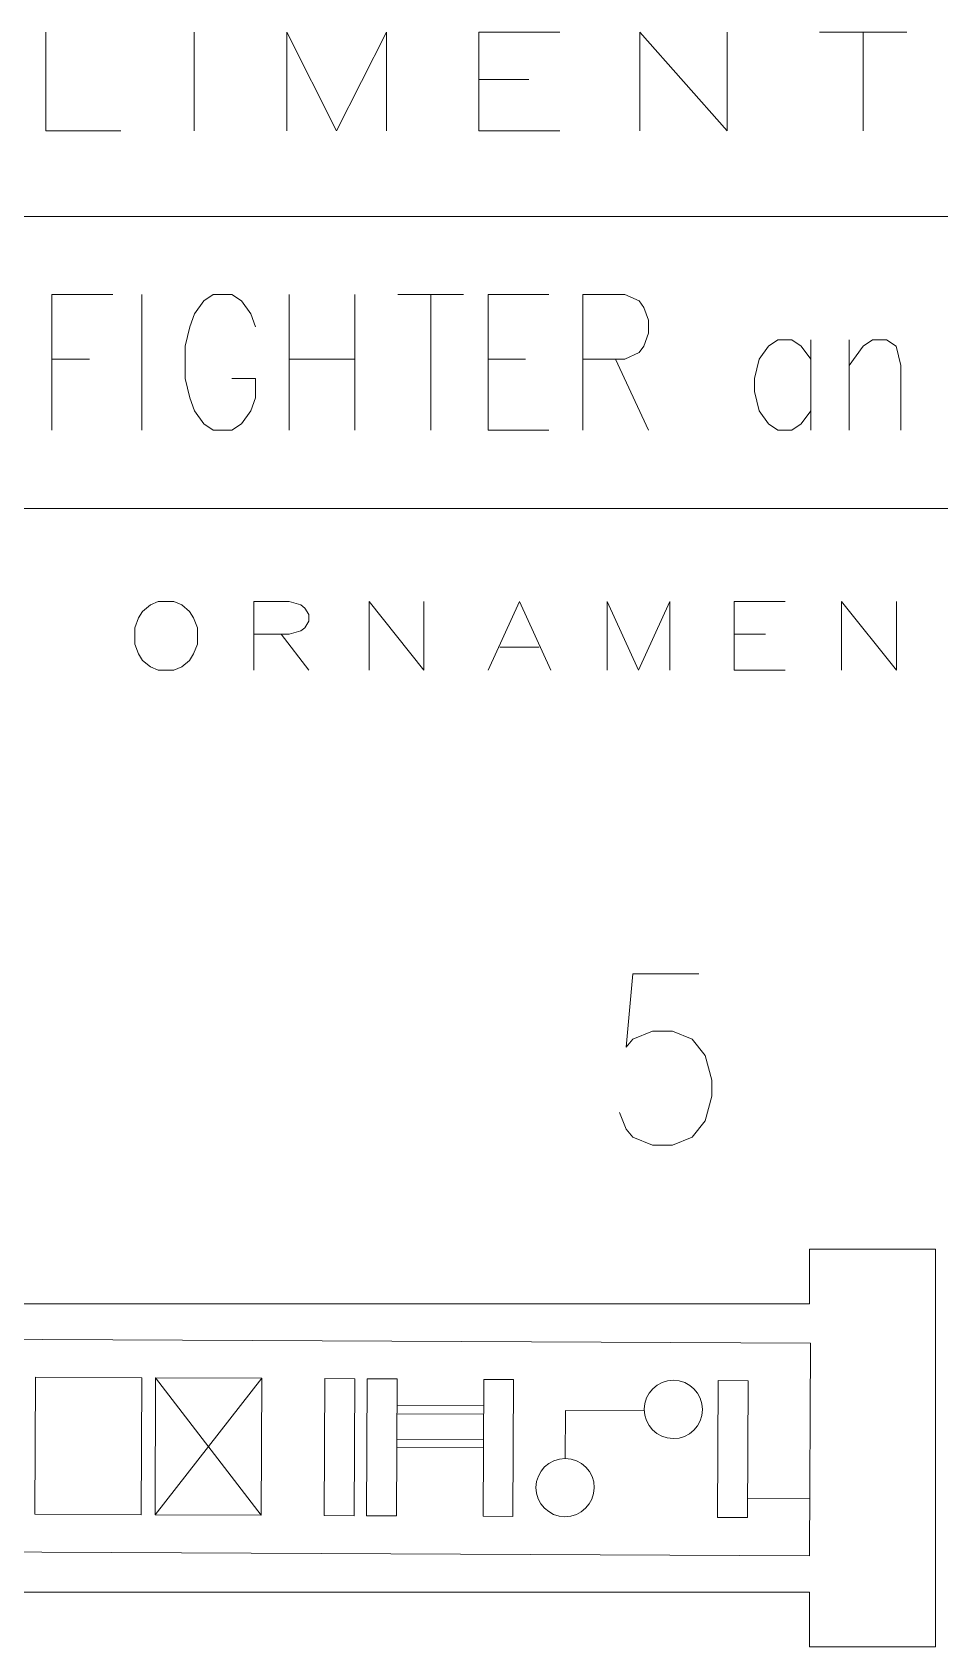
# Model space of a CAD drawing. Header units: millimetres. Extents: x -178 to 174, y -133 to 130.
# Drawn here: x -75.7 to -20.7, y -132.9 to -35.1 of the extents above; entities that cross this region are included whole.
import ezdxf

# ---------------------------------------------------------------- set-up
doc = ezdxf.new("R2010")
doc.units = ezdxf.units.MM
doc.header["$MEASUREMENT"] = 0
doc.layers.add('Layer 1', color=7, linetype='Continuous')

msp = doc.modelspace()

# ---------------------------------------------------------------- linework, layer by layer
at = {"layer": 'Layer 1', "color": 1, "lineweight": 9}
for points, knots in [([(-74.848, -35.132), (-74.848, -35.132), (-74.848, -41.1068), (-74.848, -41.1068), (-74.848, -41.1068), (-74.848, -41.1068), (-70.3177, -41.1068), (-70.3177, -41.1068)], [0, 0, 0, 0, 0.3333333, 0.3333333, 0.3333333, 0.3333333, 1, 1, 1, 1]), ([(-60.2644, -41.1068), (-60.2644, -41.1068), (-60.2644, -35.132), (-60.2644, -35.132), (-60.2644, -35.132), (-60.2644, -35.132), (-57.2418, -41.1068), (-57.2418, -41.1068), (-57.2418, -41.1068), (-57.2418, -41.1068), (-54.2263, -35.132), (-54.2263, -35.132), (-54.2263, -35.132), (-54.2263, -35.132), (-54.2263, -41.1068), (-54.2263, -41.1068)], [0, 0, 0, 0, 0.2, 0.2, 0.2, 0.2, 0.4, 0.4, 0.4, 0.4, 0.6, 0.6, 0.6, 0.6, 1, 1, 1, 1]), ([(-48.6298, -41.1068), (-48.6298, -41.1068), (-48.6298, -35.132), (-48.6298, -35.132), (-48.6298, -35.132), (-48.6298, -35.132), (-43.7244, -35.132), (-43.7244, -35.132)], [0, 0, 0, 0, 0.3333333, 0.3333333, 0.3333333, 0.3333333, 1, 1, 1, 1]), ([(-38.8853, -41.1068), (-38.8853, -41.1068), (-38.8853, -35.132), (-38.8853, -35.132), (-38.8853, -35.132), (-38.8853, -35.132), (-33.5976, -41.1068), (-33.5976, -41.1068), (-33.5976, -41.1068), (-33.5976, -41.1068), (-33.5976, -35.132), (-33.5976, -35.132)], [0, 0, 0, 0, 0.25, 0.25, 0.25, 0.25, 0.5, 0.5, 0.5, 0.5, 1, 1, 1, 1]), ([(-68.043, -69.5987), (-68.043, -69.5987), (-68.5175, -69.7966), (-68.5175, -69.7966), (-68.5175, -69.7966), (-68.5175, -69.7966), (-68.992, -70.1923), (-68.992, -70.1923), (-68.992, -70.1923), (-68.992, -70.1923), (-69.2293, -70.5881), (-69.2293, -70.5881), (-69.2293, -70.5881), (-69.2293, -70.5881), (-69.4665, -71.1817), (-69.4665, -71.1817), (-69.4665, -71.1817), (-69.4665, -71.1817), (-69.4665, -72.171), (-69.4665, -72.171), (-69.4665, -72.171), (-69.4665, -72.171), (-69.2293, -72.7646), (-69.2293, -72.7646), (-69.2293, -72.7646), (-69.2293, -72.7646), (-68.992, -73.1604), (-68.992, -73.1604), (-68.992, -73.1604), (-68.992, -73.1604), (-68.5175, -73.5561), (-68.5175, -73.5561), (-68.5175, -73.5561), (-68.5175, -73.5561), (-68.043, -73.754), (-68.043, -73.754), (-68.043, -73.754), (-68.043, -73.754), (-67.0939, -73.754), (-67.0939, -73.754), (-67.0939, -73.754), (-67.0939, -73.754), (-66.6194, -73.5561), (-66.6194, -73.5561), (-66.6194, -73.5561), (-66.6194, -73.5561), (-66.1449, -73.1604), (-66.1449, -73.1604), (-66.1449, -73.1604), (-66.1449, -73.1604), (-65.9076, -72.7646), (-65.9076, -72.7646), (-65.9076, -72.7646), (-65.9076, -72.7646), (-65.6703, -72.171), (-65.6703, -72.171), (-65.6703, -72.171), (-65.6703, -72.171), (-65.6703, -71.1817), (-65.6703, -71.1817), (-65.6703, -71.1817), (-65.6703, -71.1817), (-65.9076, -70.5881), (-65.9076, -70.5881), (-65.9076, -70.5881), (-65.9076, -70.5881), (-66.1449, -70.1923), (-66.1449, -70.1923), (-66.1449, -70.1923), (-66.1449, -70.1923), (-66.6194, -69.7966), (-66.6194, -69.7966), (-66.6194, -69.7966), (-66.6194, -69.7966), (-67.0939, -69.5987), (-67.0939, -69.5987), (-67.0939, -69.5987), (-67.0939, -69.5987), (-68.043, -69.5987), (-68.043, -69.5987)], [0, 0, 0, 0, 0.047619, 0.047619, 0.047619, 0.047619, 0.0952381, 0.0952381, 0.0952381, 0.0952381, 0.1428571, 0.1428571, 0.1428571, 0.1428571, 0.1904762, 0.1904762, 0.1904762, 0.1904762, 0.2380952, 0.2380952, 0.2380952, 0.2380952, 0.2857143, 0.2857143, 0.2857143, 0.2857143, 0.3333333, 0.3333333, 0.3333333, 0.3333333, 0.3809524, 0.3809524, 0.3809524, 0.3809524, 0.4285714, 0.4285714, 0.4285714, 0.4285714, 0.4761905, 0.4761905, 0.4761905, 0.4761905, 0.5238095, 0.5238095, 0.5238095, 0.5238095, 0.5714286, 0.5714286, 0.5714286, 0.5714286, 0.6190476, 0.6190476, 0.6190476, 0.6190476, 0.6666667, 0.6666667, 0.6666667, 0.6666667, 0.7142857, 0.7142857, 0.7142857, 0.7142857, 0.7619048, 0.7619048, 0.7619048, 0.7619048, 0.8095238, 0.8095238, 0.8095238, 0.8095238, 0.8571429, 0.8571429, 0.8571429, 0.8571429, 0.9047619, 0.9047619, 0.9047619, 0.9047619, 1, 1, 1, 1]), ([(-62.2538, -73.754), (-62.2538, -73.754), (-62.2538, -69.5987), (-62.2538, -69.5987), (-62.2538, -69.5987), (-62.2538, -69.5987), (-60.1184, -69.5987), (-60.1184, -69.5987), (-60.1184, -69.5987), (-60.1184, -69.5987), (-59.4066, -69.7966), (-59.4066, -69.7966), (-59.4066, -69.7966), (-59.4066, -69.7966), (-59.1694, -69.9945), (-59.1694, -69.9945), (-59.1694, -69.9945), (-59.1694, -69.9945), (-58.9321, -70.3902), (-58.9321, -70.3902), (-58.9321, -70.3902), (-58.9321, -70.3902), (-58.9321, -70.7859), (-58.9321, -70.7859), (-58.9321, -70.7859), (-58.9321, -70.7859), (-59.1694, -71.1817), (-59.1694, -71.1817), (-59.1694, -71.1817), (-59.1694, -71.1817), (-59.4066, -71.3796), (-59.4066, -71.3796), (-59.4066, -71.3796), (-59.4066, -71.3796), (-60.1184, -71.5774), (-60.1184, -71.5774), (-60.1184, -71.5774), (-60.1184, -71.5774), (-62.2538, -71.5774), (-62.2538, -71.5774)], [0, 0, 0, 0, 0.0909091, 0.0909091, 0.0909091, 0.0909091, 0.1818182, 0.1818182, 0.1818182, 0.1818182, 0.2727273, 0.2727273, 0.2727273, 0.2727273, 0.3636364, 0.3636364, 0.3636364, 0.3636364, 0.4545455, 0.4545455, 0.4545455, 0.4545455, 0.5454545, 0.5454545, 0.5454545, 0.5454545, 0.6363636, 0.6363636, 0.6363636, 0.6363636, 0.7272727, 0.7272727, 0.7272727, 0.7272727, 0.8181818, 0.8181818, 0.8181818, 0.8181818, 1, 1, 1, 1]), ([(-55.2782, -73.754), (-55.2782, -73.754), (-55.2782, -69.5987), (-55.2782, -69.5987), (-55.2782, -69.5987), (-55.2782, -69.5987), (-51.9565, -73.754), (-51.9565, -73.754), (-51.9565, -73.754), (-51.9565, -73.754), (-51.9565, -69.5987), (-51.9565, -69.5987)], [0, 0, 0, 0, 0.25, 0.25, 0.25, 0.25, 0.5, 0.5, 0.5, 0.5, 1, 1, 1, 1]), ([(-48.0654, -73.754), (-48.0654, -73.754), (-46.1673, -69.5987), (-46.1673, -69.5987), (-46.1673, -69.5987), (-46.1673, -69.5987), (-44.2692, -73.754), (-44.2692, -73.754)], [0, 0, 0, 0, 0.3333333, 0.3333333, 0.3333333, 0.3333333, 1, 1, 1, 1]), ([(-40.8526, -73.754), (-40.8526, -73.754), (-40.8526, -69.5987), (-40.8526, -69.5987), (-40.8526, -69.5987), (-40.8526, -69.5987), (-38.9545, -73.754), (-38.9545, -73.754), (-38.9545, -73.754), (-38.9545, -73.754), (-37.0564, -69.5987), (-37.0564, -69.5987), (-37.0564, -69.5987), (-37.0564, -69.5987), (-37.0564, -73.754), (-37.0564, -73.754)], [0, 0, 0, 0, 0.2, 0.2, 0.2, 0.2, 0.4, 0.4, 0.4, 0.4, 0.6, 0.6, 0.6, 0.6, 1, 1, 1, 1]), ([(-33.1653, -73.754), (-33.1653, -73.754), (-33.1653, -69.5987), (-33.1653, -69.5987), (-33.1653, -69.5987), (-33.1653, -69.5987), (-30.0809, -69.5987), (-30.0809, -69.5987)], [0, 0, 0, 0, 0.3333333, 0.3333333, 0.3333333, 0.3333333, 1, 1, 1, 1]), ([(-26.6643, -73.754), (-26.6643, -73.754), (-26.6643, -69.5987), (-26.6643, -69.5987), (-26.6643, -69.5987), (-26.6643, -69.5987), (-23.3426, -73.754), (-23.3426, -73.754), (-23.3426, -73.754), (-23.3426, -73.754), (-23.3426, -69.5987), (-23.3426, -69.5987)], [0, 0, 0, 0, 0.25, 0.25, 0.25, 0.25, 0.5, 0.5, 0.5, 0.5, 1, 1, 1, 1]), ([(-35.3137, -92.1447), (-35.3137, -92.1447), (-39.3038, -92.1447), (-39.3038, -92.1447), (-39.3038, -92.1447), (-39.3038, -92.1447), (-39.7112, -96.5905), (-39.7112, -96.5905), (-39.7112, -96.5905), (-39.7112, -96.5905), (-39.3038, -96.1015), (-39.3038, -96.1015), (-39.3038, -96.1015), (-39.3038, -96.1015), (-38.1055, -95.6124), (-38.1055, -95.6124), (-38.1055, -95.6124), (-38.1055, -95.6124), (-36.9074, -95.6124), (-36.9074, -95.6124), (-36.9074, -95.6124), (-36.9074, -95.6124), (-35.7091, -96.1015), (-35.7091, -96.1015), (-35.7091, -96.1015), (-35.7091, -96.1015), (-34.9183, -97.0944), (-34.9183, -97.0944), (-34.9183, -97.0944), (-34.9183, -97.0944), (-34.5109, -98.5763), (-34.5109, -98.5763), (-34.5109, -98.5763), (-34.5109, -98.5763), (-34.5109, -99.5544), (-34.5109, -99.5544), (-34.5109, -99.5544), (-34.5109, -99.5544), (-34.9183, -101.0363), (-34.9183, -101.0363), (-34.9183, -101.0363), (-34.9183, -101.0363), (-35.7091, -102.0292), (-35.7091, -102.0292), (-35.7091, -102.0292), (-35.7091, -102.0292), (-36.9074, -102.5182), (-36.9074, -102.5182), (-36.9074, -102.5182), (-36.9074, -102.5182), (-38.1055, -102.5182), (-38.1055, -102.5182), (-38.1055, -102.5182), (-38.1055, -102.5182), (-39.3038, -102.0292), (-39.3038, -102.0292), (-39.3038, -102.0292), (-39.3038, -102.0292), (-39.7112, -101.5401), (-39.7112, -101.5401), (-39.7112, -101.5401), (-39.7112, -101.5401), (-40.1066, -100.5472), (-40.1066, -100.5472)], [0, 0, 0, 0, 0.0588235, 0.0588235, 0.0588235, 0.0588235, 0.1176471, 0.1176471, 0.1176471, 0.1176471, 0.1764706, 0.1764706, 0.1764706, 0.1764706, 0.2352941, 0.2352941, 0.2352941, 0.2352941, 0.2941176, 0.2941176, 0.2941176, 0.2941176, 0.3529412, 0.3529412, 0.3529412, 0.3529412, 0.4117647, 0.4117647, 0.4117647, 0.4117647, 0.4705882, 0.4705882, 0.4705882, 0.4705882, 0.5294118, 0.5294118, 0.5294118, 0.5294118, 0.5882353, 0.5882353, 0.5882353, 0.5882353, 0.6470588, 0.6470588, 0.6470588, 0.6470588, 0.7058824, 0.7058824, 0.7058824, 0.7058824, 0.7647059, 0.7647059, 0.7647059, 0.7647059, 0.8235294, 0.8235294, 0.8235294, 0.8235294, 0.8823529, 0.8823529, 0.8823529, 0.8823529, 1, 1, 1, 1]), ([(-138.4338, -113.9712), (-138.4338, -113.9712), (-28.5448, -114.4996), (-28.5448, -114.4996), (-28.5448, -114.4996), (-28.5448, -114.4996), (-28.6067, -127.3759), (-28.6067, -127.3759), (-28.6067, -127.3759), (-28.6067, -127.3759), (-138.4957, -126.8475), (-138.4957, -126.8475), (-138.4957, -126.8475), (-138.4957, -126.8475), (-138.4338, -113.9712), (-138.4338, -113.9712)], [0, 0, 0, 0, 0.2, 0.2, 0.2, 0.2, 0.4, 0.4, 0.4, 0.4, 0.6, 0.6, 0.6, 0.6, 1, 1, 1, 1]), ([(-61.7606, -116.6329), (-61.7606, -116.6329), (-68.1987, -116.602), (-68.1987, -116.602), (-68.1987, -116.602), (-68.1987, -116.602), (-68.2386, -124.8922), (-68.2386, -124.8922), (-68.2386, -124.8922), (-68.2386, -124.8922), (-61.8005, -124.9231), (-61.8005, -124.9231), (-61.8005, -124.9231), (-61.8005, -124.9231), (-61.7606, -116.6329), (-61.7606, -116.6329)], [0, 0, 0, 0, 0.2, 0.2, 0.2, 0.2, 0.4, 0.4, 0.4, 0.4, 0.6, 0.6, 0.6, 0.6, 1, 1, 1, 1]), ([(-36.8459, -116.7528), (-35.8717, -116.7574), (-35.0858, -117.5509), (-35.0905, -118.5251), (-35.0905, -118.5251), (-35.0952, -119.4993), (-35.8887, -120.2852), (-36.8629, -120.2805), (-36.8629, -120.2805), (-37.837, -120.2758), (-38.6229, -119.4823), (-38.6183, -118.5082), (-38.6183, -118.5082), (-38.6136, -117.534), (-37.8201, -116.7481), (-36.8459, -116.7528)], [0, 0, 0, 0, 0.2, 0.2, 0.2, 0.2, 0.4, 0.4, 0.4, 0.4, 0.6, 0.6, 0.6, 0.6, 1, 1, 1, 1]), ([(-43.3951, -121.4838), (-42.4209, -121.4885), (-41.635, -122.282), (-41.6397, -123.2562), (-41.6397, -123.2562), (-41.6444, -124.2304), (-42.4379, -125.0163), (-43.4121, -125.0116), (-43.4121, -125.0116), (-44.3863, -125.0069), (-45.1722, -124.2134), (-45.1675, -123.2392), (-45.1675, -123.2392), (-45.1628, -122.265), (-44.3693, -121.4791), (-43.3951, -121.4838)], [0, 0, 0, 0, 0.2, 0.2, 0.2, 0.2, 0.4, 0.4, 0.4, 0.4, 0.6, 0.6, 0.6, 0.6, 1, 1, 1, 1])]:
    msp.add_open_spline(points, degree=3, knots=knots, dxfattribs=at)
for points in [[(-65.8609, -41.1068), (-65.8609, -41.1068), (-65.8609, -35.132), (-65.8609, -35.132)], [(-28.0011, -35.132), (-28.0011, -35.132), (-22.7204, -35.132), (-22.7204, -35.132)], [(-25.3607, -35.132), (-25.3607, -35.132), (-25.3607, -41.1068), (-25.3607, -41.1068)], [(-48.6298, -37.9807), (-48.6298, -37.9807), (-45.6073, -37.9807), (-45.6073, -37.9807)], [(-48.6298, -41.1068), (-48.6298, -41.1068), (-43.7244, -41.1068), (-43.7244, -41.1068)], [(-60.5929, -71.5774), (-60.5929, -71.5774), (-58.9321, -73.754), (-58.9321, -73.754)], [(-33.1653, -71.5774), (-33.1653, -71.5774), (-31.2672, -71.5774), (-31.2672, -71.5774)], [(-47.3537, -72.3689), (-47.3537, -72.3689), (-44.981, -72.3689), (-44.981, -72.3689)], [(-33.1653, -73.754), (-33.1653, -73.754), (-30.0809, -73.754), (-30.0809, -73.754)], [(-50.175, -112.1181), (-50.175, -112.1181), (-49.6128, -112.1181), (-49.6128, -112.1181)], [(-20.9722, -116.8833), (-20.9722, -116.8833), (-20.9722, -116.3211), (-20.9722, -116.3211)], [(-20.9722, -125.1998), (-20.9722, -125.1998), (-20.9722, -124.6376), (-20.9722, -124.6376)], [(-50.175, -129.5808), (-50.175, -129.5808), (-49.6128, -129.5808), (-49.6128, -129.5808)]]:
    msp.add_open_spline(points, degree=3, dxfattribs=at)
at = {"layer": 'Layer 1', "color": 5, "lineweight": 9}
for points in [[(-133.7451, -46.2876), (-133.7451, -46.2876), (24.5041, -46.2876), (24.5041, -46.2876)], [(-69.0306, -59.2235), (-69.0306, -59.2235), (-69.0306, -51.0057), (-69.0306, -51.0057)], [(-60.1133, -59.2235), (-60.1133, -59.2235), (-60.1133, -51.0057), (-60.1133, -51.0057)], [(-56.1375, -51.0057), (-56.1375, -51.0057), (-56.1375, -59.2235), (-56.1375, -59.2235)], [(-53.5248, -51.0057), (-53.5248, -51.0057), (-49.5489, -51.0057), (-49.5489, -51.0057)], [(-51.5369, -51.0057), (-51.5369, -51.0057), (-51.5369, -59.2235), (-51.5369, -59.2235)], [(-28.5337, -53.745), (-28.5337, -53.745), (-28.5337, -59.2235), (-28.5337, -59.2235)], [(-26.205, -59.2235), (-26.205, -59.2235), (-26.205, -53.745), (-26.205, -53.745)], [(-74.4832, -54.9189), (-74.4832, -54.9189), (-72.2113, -54.9189), (-72.2113, -54.9189)], [(-60.1133, -54.9189), (-60.1133, -54.9189), (-56.1375, -54.9189), (-56.1375, -54.9189)], [(-48.0722, -54.9189), (-48.0722, -54.9189), (-45.8003, -54.9189), (-45.8003, -54.9189)], [(-40.3477, -54.9189), (-40.3477, -54.9189), (-38.3598, -59.2235), (-38.3598, -59.2235)], [(-48.0722, -59.2235), (-48.0722, -59.2235), (-44.3804, -59.2235), (-44.3804, -59.2235)], [(-133.9519, -63.9679), (-133.9519, -63.9679), (23.9626, -63.9679), (23.9626, -63.9679)], [(-61.7606, -116.6329), (-61.7606, -116.6329), (-68.2386, -124.8922), (-68.2386, -124.8922)], [(-68.1987, -116.602), (-68.1987, -116.602), (-61.8005, -124.9231), (-61.8005, -124.9231)], [(-53.5883, -118.2775), (-53.5883, -118.2775), (-48.3409, -118.3027), (-48.3409, -118.3027)], [(-53.5908, -118.7855), (-53.5908, -118.7855), (-48.3433, -118.8107), (-48.3433, -118.8107)], [(-53.6005, -120.8174), (-53.6005, -120.8174), (-48.3531, -120.8427), (-48.3531, -120.8427)], [(-53.5981, -120.3094), (-53.5981, -120.3094), (-48.3506, -120.3347), (-48.3506, -120.3347)], [(-32.3603, -123.9182), (-32.3603, -123.9182), (-28.5901, -123.9363), (-28.5901, -123.9363)]]:
    msp.add_open_spline(points, degree=3, dxfattribs=at)
for points, knots in [([(-74.4832, -59.2235), (-74.4832, -59.2235), (-74.4832, -51.0057), (-74.4832, -51.0057), (-74.4832, -51.0057), (-74.4832, -51.0057), (-70.7914, -51.0057), (-70.7914, -51.0057)], [0, 0, 0, 0, 0.3333333, 0.3333333, 0.3333333, 0.3333333, 1, 1, 1, 1]), ([(-62.1581, -52.9623), (-62.1581, -52.9623), (-62.4421, -52.1797), (-62.4421, -52.1797), (-62.4421, -52.1797), (-62.4421, -52.1797), (-63.01, -51.397), (-63.01, -51.397), (-63.01, -51.397), (-63.01, -51.397), (-63.578, -51.0057), (-63.578, -51.0057), (-63.578, -51.0057), (-63.578, -51.0057), (-64.714, -51.0057), (-64.714, -51.0057), (-64.714, -51.0057), (-64.714, -51.0057), (-65.282, -51.397), (-65.282, -51.397), (-65.282, -51.397), (-65.282, -51.397), (-65.85, -52.1797), (-65.85, -52.1797), (-65.85, -52.1797), (-65.85, -52.1797), (-66.1339, -52.9623), (-66.1339, -52.9623), (-66.1339, -52.9623), (-66.1339, -52.9623), (-66.4179, -54.1363), (-66.4179, -54.1363), (-66.4179, -54.1363), (-66.4179, -54.1363), (-66.4179, -56.0929), (-66.4179, -56.0929), (-66.4179, -56.0929), (-66.4179, -56.0929), (-66.1339, -57.2669), (-66.1339, -57.2669), (-66.1339, -57.2669), (-66.1339, -57.2669), (-65.85, -58.0495), (-65.85, -58.0495), (-65.85, -58.0495), (-65.85, -58.0495), (-65.282, -58.8321), (-65.282, -58.8321), (-65.282, -58.8321), (-65.282, -58.8321), (-64.714, -59.2235), (-64.714, -59.2235), (-64.714, -59.2235), (-64.714, -59.2235), (-63.578, -59.2235), (-63.578, -59.2235), (-63.578, -59.2235), (-63.578, -59.2235), (-63.01, -58.8321), (-63.01, -58.8321), (-63.01, -58.8321), (-63.01, -58.8321), (-62.4421, -58.0495), (-62.4421, -58.0495), (-62.4421, -58.0495), (-62.4421, -58.0495), (-62.1581, -57.2669), (-62.1581, -57.2669), (-62.1581, -57.2669), (-62.1581, -57.2669), (-62.1581, -56.0929), (-62.1581, -56.0929), (-62.1581, -56.0929), (-62.1581, -56.0929), (-63.578, -56.0929), (-63.578, -56.0929)], [0, 0, 0, 0, 0.05, 0.05, 0.05, 0.05, 0.1, 0.1, 0.1, 0.1, 0.15, 0.15, 0.15, 0.15, 0.2, 0.2, 0.2, 0.2, 0.25, 0.25, 0.25, 0.25, 0.3, 0.3, 0.3, 0.3, 0.35, 0.35, 0.35, 0.35, 0.4, 0.4, 0.4, 0.4, 0.45, 0.45, 0.45, 0.45, 0.5, 0.5, 0.5, 0.5, 0.55, 0.55, 0.55, 0.55, 0.6, 0.6, 0.6, 0.6, 0.65, 0.65, 0.65, 0.65, 0.7, 0.7, 0.7, 0.7, 0.75, 0.75, 0.75, 0.75, 0.8, 0.8, 0.8, 0.8, 0.85, 0.85, 0.85, 0.85, 0.9, 0.9, 0.9, 0.9, 1, 1, 1, 1]), ([(-48.0722, -59.2235), (-48.0722, -59.2235), (-48.0722, -51.0057), (-48.0722, -51.0057), (-48.0722, -51.0057), (-48.0722, -51.0057), (-44.3804, -51.0057), (-44.3804, -51.0057)], [0, 0, 0, 0, 0.3333333, 0.3333333, 0.3333333, 0.3333333, 1, 1, 1, 1]), ([(-42.3356, -59.2235), (-42.3356, -59.2235), (-42.3356, -51.0057), (-42.3356, -51.0057), (-42.3356, -51.0057), (-42.3356, -51.0057), (-39.7797, -51.0057), (-39.7797, -51.0057), (-39.7797, -51.0057), (-39.7797, -51.0057), (-38.9277, -51.397), (-38.9277, -51.397), (-38.9277, -51.397), (-38.9277, -51.397), (-38.6438, -51.7884), (-38.6438, -51.7884), (-38.6438, -51.7884), (-38.6438, -51.7884), (-38.3598, -52.571), (-38.3598, -52.571), (-38.3598, -52.571), (-38.3598, -52.571), (-38.3598, -53.3537), (-38.3598, -53.3537), (-38.3598, -53.3537), (-38.3598, -53.3537), (-38.6438, -54.1363), (-38.6438, -54.1363), (-38.6438, -54.1363), (-38.6438, -54.1363), (-38.9277, -54.5276), (-38.9277, -54.5276), (-38.9277, -54.5276), (-38.9277, -54.5276), (-39.7797, -54.9189), (-39.7797, -54.9189), (-39.7797, -54.9189), (-39.7797, -54.9189), (-42.3356, -54.9189), (-42.3356, -54.9189)], [0, 0, 0, 0, 0.0909091, 0.0909091, 0.0909091, 0.0909091, 0.1818182, 0.1818182, 0.1818182, 0.1818182, 0.2727273, 0.2727273, 0.2727273, 0.2727273, 0.3636364, 0.3636364, 0.3636364, 0.3636364, 0.4545455, 0.4545455, 0.4545455, 0.4545455, 0.5454545, 0.5454545, 0.5454545, 0.5454545, 0.6363636, 0.6363636, 0.6363636, 0.6363636, 0.7272727, 0.7272727, 0.7272727, 0.7272727, 0.8181818, 0.8181818, 0.8181818, 0.8181818, 1, 1, 1, 1]), ([(-28.5337, -54.9189), (-28.5337, -54.9189), (-29.1017, -54.1363), (-29.1017, -54.1363), (-29.1017, -54.1363), (-29.1017, -54.1363), (-29.6697, -53.745), (-29.6697, -53.745), (-29.6697, -53.745), (-29.6697, -53.745), (-30.5217, -53.745), (-30.5217, -53.745), (-30.5217, -53.745), (-30.5217, -53.745), (-31.0897, -54.1363), (-31.0897, -54.1363), (-31.0897, -54.1363), (-31.0897, -54.1363), (-31.6576, -54.9189), (-31.6576, -54.9189), (-31.6576, -54.9189), (-31.6576, -54.9189), (-31.9416, -56.0929), (-31.9416, -56.0929), (-31.9416, -56.0929), (-31.9416, -56.0929), (-31.9416, -56.8755), (-31.9416, -56.8755), (-31.9416, -56.8755), (-31.9416, -56.8755), (-31.6576, -58.0495), (-31.6576, -58.0495), (-31.6576, -58.0495), (-31.6576, -58.0495), (-31.0897, -58.8321), (-31.0897, -58.8321), (-31.0897, -58.8321), (-31.0897, -58.8321), (-30.5217, -59.2235), (-30.5217, -59.2235), (-30.5217, -59.2235), (-30.5217, -59.2235), (-29.6697, -59.2235), (-29.6697, -59.2235), (-29.6697, -59.2235), (-29.6697, -59.2235), (-29.1017, -58.8321), (-29.1017, -58.8321), (-29.1017, -58.8321), (-29.1017, -58.8321), (-28.5337, -58.0495), (-28.5337, -58.0495)], [0, 0, 0, 0, 0.0714286, 0.0714286, 0.0714286, 0.0714286, 0.1428571, 0.1428571, 0.1428571, 0.1428571, 0.2142857, 0.2142857, 0.2142857, 0.2142857, 0.2857143, 0.2857143, 0.2857143, 0.2857143, 0.3571429, 0.3571429, 0.3571429, 0.3571429, 0.4285714, 0.4285714, 0.4285714, 0.4285714, 0.5, 0.5, 0.5, 0.5, 0.5714286, 0.5714286, 0.5714286, 0.5714286, 0.6428571, 0.6428571, 0.6428571, 0.6428571, 0.7142857, 0.7142857, 0.7142857, 0.7142857, 0.7857143, 0.7857143, 0.7857143, 0.7857143, 0.8571429, 0.8571429, 0.8571429, 0.8571429, 1, 1, 1, 1]), ([(-26.205, -55.3103), (-26.205, -55.3103), (-25.3531, -54.1363), (-25.3531, -54.1363), (-25.3531, -54.1363), (-25.3531, -54.1363), (-24.7851, -53.745), (-24.7851, -53.745), (-24.7851, -53.745), (-24.7851, -53.745), (-23.9331, -53.745), (-23.9331, -53.745), (-23.9331, -53.745), (-23.9331, -53.745), (-23.3651, -54.1363), (-23.3651, -54.1363), (-23.3651, -54.1363), (-23.3651, -54.1363), (-23.0812, -55.3103), (-23.0812, -55.3103), (-23.0812, -55.3103), (-23.0812, -55.3103), (-23.0812, -59.2235), (-23.0812, -59.2235)], [0, 0, 0, 0, 0.1428571, 0.1428571, 0.1428571, 0.1428571, 0.2857143, 0.2857143, 0.2857143, 0.2857143, 0.4285714, 0.4285714, 0.4285714, 0.4285714, 0.5714286, 0.5714286, 0.5714286, 0.5714286, 0.7142857, 0.7142857, 0.7142857, 0.7142857, 1, 1, 1, 1]), ([(-69.0365, -116.598), (-69.0365, -116.598), (-75.4746, -116.567), (-75.4746, -116.567), (-75.4746, -116.567), (-75.4746, -116.567), (-75.5145, -124.8572), (-75.5145, -124.8572), (-75.5145, -124.8572), (-75.5145, -124.8572), (-69.0764, -124.8882), (-69.0764, -124.8882), (-69.0764, -124.8882), (-69.0764, -124.8882), (-69.0365, -116.598), (-69.0365, -116.598)], [0, 0, 0, 0, 0.2, 0.2, 0.2, 0.2, 0.4, 0.4, 0.4, 0.4, 0.6, 0.6, 0.6, 0.6, 1, 1, 1, 1]), ([(-56.1383, -116.66), (-56.1383, -116.66), (-57.9462, -116.6513), (-57.9462, -116.6513), (-57.9462, -116.6513), (-57.9462, -116.6513), (-57.9861, -124.9415), (-57.9861, -124.9415), (-57.9861, -124.9415), (-57.9861, -124.9415), (-56.1781, -124.9502), (-56.1781, -124.9502), (-56.1781, -124.9502), (-56.1781, -124.9502), (-56.1383, -116.66), (-56.1383, -116.66)], [0, 0, 0, 0, 0.2, 0.2, 0.2, 0.2, 0.4, 0.4, 0.4, 0.4, 0.6, 0.6, 0.6, 0.6, 1, 1, 1, 1]), ([(-53.5806, -116.6723), (-53.5806, -116.6723), (-55.3886, -116.6636), (-55.3886, -116.6636), (-55.3886, -116.6636), (-55.3886, -116.6636), (-55.4284, -124.9538), (-55.4284, -124.9538), (-55.4284, -124.9538), (-55.4284, -124.9538), (-53.6205, -124.9625), (-53.6205, -124.9625), (-53.6205, -124.9625), (-53.6205, -124.9625), (-53.5806, -116.6723), (-53.5806, -116.6723)], [0, 0, 0, 0, 0.2, 0.2, 0.2, 0.2, 0.4, 0.4, 0.4, 0.4, 0.6, 0.6, 0.6, 0.6, 1, 1, 1, 1]), ([(-46.5252, -116.7062), (-46.5252, -116.7062), (-48.3332, -116.6975), (-48.3332, -116.6975), (-48.3332, -116.6975), (-48.3332, -116.6975), (-48.373, -124.9877), (-48.373, -124.9877), (-48.373, -124.9877), (-48.373, -124.9877), (-46.565, -124.9964), (-46.565, -124.9964), (-46.565, -124.9964), (-46.565, -124.9964), (-46.5252, -116.7062), (-46.5252, -116.7062)], [0, 0, 0, 0, 0.2, 0.2, 0.2, 0.2, 0.4, 0.4, 0.4, 0.4, 0.6, 0.6, 0.6, 0.6, 1, 1, 1, 1]), ([(-32.3259, -116.7745), (-32.3259, -116.7745), (-34.1339, -116.7658), (-34.1339, -116.7658), (-34.1339, -116.7658), (-34.1339, -116.7658), (-34.1738, -125.056), (-34.1738, -125.056), (-34.1738, -125.056), (-34.1738, -125.056), (-32.3658, -125.0647), (-32.3658, -125.0647), (-32.3658, -125.0647), (-32.3658, -125.0647), (-32.3259, -116.7745), (-32.3259, -116.7745)], [0, 0, 0, 0, 0.2, 0.2, 0.2, 0.2, 0.4, 0.4, 0.4, 0.4, 0.6, 0.6, 0.6, 0.6, 1, 1, 1, 1]), ([(-43.3951, -121.4838), (-43.3951, -121.4838), (-43.3811, -118.5734), (-43.3811, -118.5734), (-43.3811, -118.5734), (-43.3811, -118.5734), (-38.6187, -118.5963), (-38.6187, -118.5963)], [0, 0, 0, 0, 0.3333333, 0.3333333, 0.3333333, 0.3333333, 1, 1, 1, 1])]:
    msp.add_open_spline(points, degree=3, knots=knots, dxfattribs=at)
at = {"layer": 'Layer 1', "lineweight": 9}
for points in [[(-20.9722, -116.321), (-20.9722, -116.321), (-20.9722, -108.8162), (-20.9722, -108.8162), (-20.9722, -108.8162), (-20.9722, -108.8162), (-28.5958, -108.8161), (-28.5958, -108.8161), (-28.5958, -108.8161), (-28.5958, -108.8161), (-28.5959, -112.1182), (-28.5959, -112.1182), (-28.5959, -112.1182), (-28.5959, -112.1182), (-49.6128, -112.1182), (-49.6128, -112.1182)], [(-49.6128, -129.5808), (-49.6128, -129.5808), (-28.5958, -129.5808), (-28.5958, -129.5808), (-28.5958, -129.5808), (-28.5958, -129.5808), (-28.5958, -132.8828), (-28.5958, -132.8828), (-28.5958, -132.8828), (-28.5958, -132.8828), (-20.9721, -132.8828), (-20.9721, -132.8828), (-20.9721, -132.8828), (-20.9721, -132.8828), (-20.9722, -125.1999), (-20.9722, -125.1999)]]:
    msp.add_open_spline(points, degree=3, knots=[0, 0, 0, 0, 0.2, 0.2, 0.2, 0.2, 0.4, 0.4, 0.4, 0.4, 0.6, 0.6, 0.6, 0.6, 1, 1, 1, 1], dxfattribs=at)
for points in [[(-50.175, -112.1182), (-50.175, -112.1182), (-103.1906, -112.1181), (-103.1906, -112.1181)], [(-20.9722, -124.6377), (-20.9722, -124.6377), (-20.9722, -116.8833), (-20.9722, -116.8833)], [(-103.1906, -129.5808), (-103.1906, -129.5808), (-50.175, -129.5808), (-50.175, -129.5808)]]:
    msp.add_open_spline(points, degree=3, dxfattribs=at)

doc.saveas('drawing.dxf')
